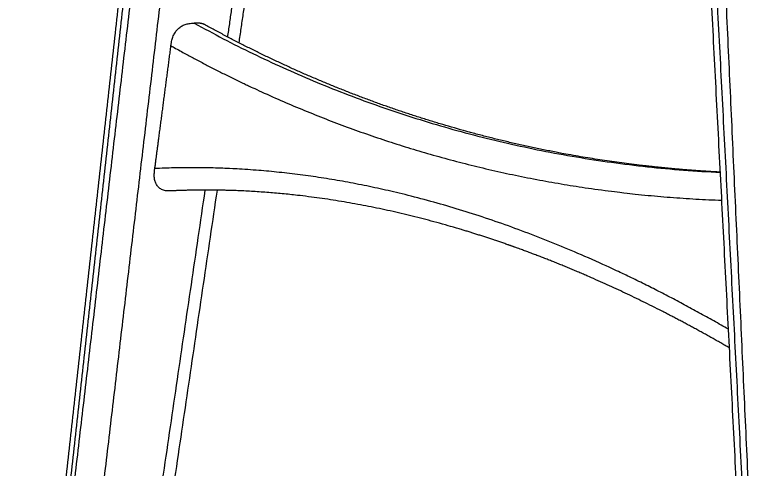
# Model space of a CAD drawing. Header units: millimetres. Extents: x 0 to 2008, y 0 to 2841.
# Drawn here: x 309.2 to 509.9, y 907.3 to 1032.3 of the extents above; entities that cross this region are included whole.
import ezdxf

# ---------------------------------------------------------------- set-up
doc = ezdxf.new("R2010")
doc.units = ezdxf.units.MM
doc.header["$MEASUREMENT"] = 0
doc.layers.add('3052 Søborg Wood full upholstered', color=7, linetype='Continuous', true_color=0x000000)

msp = doc.modelspace()

# ---------------------------------------------------------------- linework, layer by layer
at = {"layer": '3052 Søborg Wood full upholstered'}
for points in [[(309.22, 776.57), (326.75, 935.36), (344.29, 1094.15)], [(345.44, 1093.46), (327.84, 934.31), (310.24, 775.17)], [(347.54, 1092.26), (329.05, 933.64), (310.56, 775.02)], [(318.42, 773.48), (336.93, 930.87), (355.44, 1088.26)], [(519.28, 673.82), (508.85, 876.16), (498.42, 1078.51)], [(499.92, 1078.85), (510.39, 876.04), (520.85, 673.23)], [(521.27, 673.01), (511.97, 876.18), (502.67, 1079.34)], [(375.41, 1056.05), (373.09, 1040.29), (370.77, 1024.53)], [(367.74, 1026.1), (369.9, 1040.77), (372.05, 1055.45)], [(348.84, 998.4), (350.5, 1011.04), (352.16, 1023.68)], [(347.73, 989.95), (348.28, 994.18), (348.84, 998.4)], [(331.02, 775.96), (346.29, 880), (361.57, 984.04)], [(364.81, 984.02), (349.59, 880.64), (334.38, 777.25)]]:
    msp.add_open_spline(points, degree=2, dxfattribs=at)
for points, knots in [([(352.16, 1023.68), (352.2, 1023.97), (352.27, 1024.48), (352.44, 1025.39), (352.75, 1026.38), (353.32, 1027.45), (354.08, 1028.36), (354.99, 1029.08), (356.03, 1029.58), (356.98, 1029.8), (357.82, 1029.88), (358.29, 1029.89), (358.56, 1029.9)], [316.848492, 316.848492, 316.848492, 316.848492, 317.718864, 318.38249, 319.627742, 320.817189, 321.99939, 323.159507, 324.287799, 325.441153, 326.04986, 326.846019, 326.846019, 326.846019, 326.846019]), ([(348.18, 985.54), (348.02, 985.81), (347.76, 986.42), (347.57, 987.44), (347.56, 988.35), (347.63, 989.2), (347.69, 989.67), (347.73, 989.95)], [278.300524, 278.300524, 278.300524, 278.300524, 279.250142, 280.274079, 281.387419, 281.994227, 282.823114, 282.823114, 282.823114, 282.823114]), ([(352.47, 983.82), (352.18, 983.81), (351.67, 983.79), (350.97, 983.82), (350.38, 983.92), (349.83, 984.09), (349.33, 984.34), (348.73, 984.78), (348.37, 985.21), (348.18, 985.54)], [273.400997, 273.400997, 273.400997, 273.400997, 274.272129, 274.915146, 275.518919, 276.060198, 276.621083, 277.181664, 278.300524, 278.300524, 278.300524, 278.300524])]:
    msp.add_open_spline(points, degree=3, knots=knots, dxfattribs=at)
for points, weights, knots in [([(361.61, 1029.4), (361.48, 1029.47), (361.18, 1029.61), (360.7, 1029.77), (360.18, 1029.86), (359.65, 1029.91), (359.1, 1029.92), (358.74, 1029.91), (358.56, 1029.9)], [2514.0491775, 2513.89479696, 2513.5714693, 2513.07970709, 2512.57959134, 2512.08656489, 2511.60153405, 2511.28205075, 2511.12220128], [-0.198281, -0.198281, -0.198281, -0.198281, 0.51383, 1.284703, 2.060013, 2.839634, 3.62244, 4.406617, 4.406617, 4.406617, 4.406617]), ([(503.03, 988.96), (500.87, 989.07), (498.7, 989.21), (489.43, 989.88), (482.38, 990.62), (461.65, 993.45), (448.17, 996.17), (434.98, 999.72), (409.39, 1006.59), (384.88, 1016.57), (361.61, 1029.4)], [2253.44272474, 2257.08572552, 2260.72733138, 2276.4375066, 2288.49316481, 2324.60632005, 2348.61309308, 2372.50306306, 2420.29509863, 2467.61656269, 2514.04917765], [-331.583025, -331.583025, -331.583025, -331.583025, -317.903534, -317.903534, -272.54181, -272.54181, -181.810895, -181.810895, -181.810895, -0.198281, -0.198281, -0.198281, -0.198281]), ([(352.16, 1023.68), (352.19, 1023.67), (352.22, 1023.65), (352.25, 1023.64), (375.76, 1010.46), (424.03, 990.43), (476.82, 982.25), (503.43, 981.25)], [2508.07084304, 2508.01463352, 2507.95842269, 2507.90221056, 2461.48106617, 2371.13229076, 2279.22140506, 2235.44436423], [-0.220986, -0.220986, -0.220986, -0.220986, 0, 0, 0, 182.49651, 348.48207, 348.48207, 348.48207, 348.48207]), ([(505.26, 945.78), (478.19, 961.46), (423.72, 984.98), (372.7, 991.13), (347.73, 989.95)], [2233.51986916, 2277.54361097, 2371.87355377, 2468.16043043, 2518.34715329], [19.57601, 19.57601, 19.57601, 19.57601, 193.271194, 383.717433, 383.717433, 383.717433, 383.717433]), ([(505.52, 940.68), (494.04, 947.32), (482.66, 953.18), (457.03, 964.78), (442.87, 970.04), (428.98, 974.05), (425.93, 974.94), (419.53, 976.67), (406.91, 979.6), (391.01, 982.35), (375.26, 983.78), (364.22, 984.07), (358, 984.02), (354.91, 983.93), (353.39, 983.87)], [2239.4176628, 2258.18802185, 2277.13596081, 2321.13279388, 2346.27213446, 2371.57485172, 2371.57485172, 2371.57485172, 2371.57485172, 2371.57485172, 2371.57485172, 2371.57485172, 2371.57485172, 2371.57485172, 2371.57485172], [26.255808, 26.255808, 26.255808, 26.255808, 99.896663, 99.896663, 195.919164, 195.919164, 195.919164, 205.457649, 215.802307, 234.768676, 253.82924, 263.204994, 267.90122, 272.477627, 272.477627, 272.477627, 272.477627])]:
    msp.add_rational_spline(points, weights, degree=3, knots=knots, dxfattribs=at)
for points, weights in [([(358.56, 1029.9), (425.87, 992.71), (503.04, 988.88)], [2511.12220128, 2361.59679852, 2247.11555958]), ([(353.39, 983.87), (352.93, 983.85), (352.47, 983.82)], [1, 0.99999766605, 0.999999999999])]:
    msp.add_rational_spline(points, weights, degree=2, dxfattribs=at)

doc.saveas('drawing.dxf')
